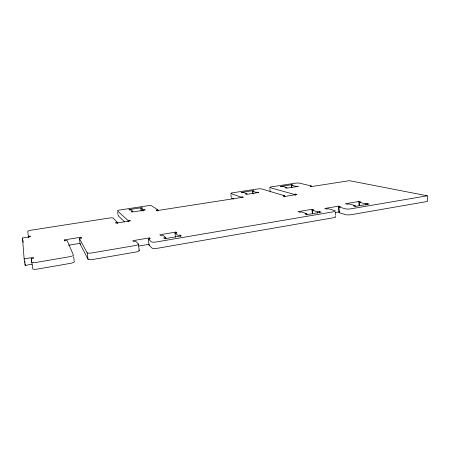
<?xml version="1.0" encoding="UTF-8"?>
<svg xmlns="http://www.w3.org/2000/svg" width="450" height="450" viewBox="0 0 450 450"><rect width="100%" height="100%" fill="white"/><g stroke="black" fill="none" stroke-linecap="round" stroke-linejoin="round"><path stroke-width="0.67" d="M64.839 241.166L64.642 239.861L80.938 237.218L81.36 237.966L79.324 238.297L80.184 244.164L88.043 259.222A4.59 1.057 -8.7 0 0 93.111 259.431L135.737 252.039A4.449 1.029 -7.7 0 0 139.236 250.374L138.42 243.99L135.664 241.166L133.543 241.521L132.756 240.694L149.501 237.887L150.396 238.686L148.303 239.04L149.079 245.256L149.732 245.143M148.303 239.04L151.318 241.796A4.393 0.968 -7.2 0 0 156.544 241.914L333.186 211.832A4.084 0.804 -3.7 0 0 334.794 210.634L328.376 208.732L326.621 209.031L324.754 208.468L338.636 206.139L340.571 206.679L338.839 206.972L339.204 212.692L339.851 212.58M339.204 212.692L345.797 214.661A4.061 0.821 -3.3 0 0 351.354 214.65L427.5 201.448L427.298 195.806L351.006 208.8A4.067 0.787 -3.4 0 1 345.437 208.828L338.839 206.972M28.592 237.713L28.367 236.329L30.336 236.019L30.437 236.722L22.5 237.982L24.137 258.924L25.211 265.421L32.158 264.234M138.814 246.015L149.231 244.237M335.554 212.411L339.48 211.967M175.433 237.206L174.966 233.145L176.979 232.808L175.939 232.065L159.784 234.765L160.729 235.53L162.771 235.192L165.718 237.549L165.881 238.933M312.412 213.975L312.137 210.156L313.903 209.857L312.114 209.295L298.001 211.657L299.711 212.237L301.494 211.939L306.787 213.711L306.889 215.01M359.398 205.768L359.196 202.264L360.877 201.982L358.864 201.482L345.414 203.732L347.361 204.249L349.065 203.963L355.078 205.549L355.151 206.826M24.137 258.924L33.418 257.366L33.559 258.351L31.23 258.739L31.657 262.119A4.821 1.041 -9.7 0 0 36.585 262.344L69.188 256.793A4.686 1.024 -9 0 0 73.401 255.026L67.028 240.3L64.963 240.632L64.642 239.861M165.718 237.549L163.637 237.898L164.632 238.708L181.282 235.89L180.186 235.102L178.132 235.451L174.966 233.145M306.787 213.711L304.976 214.014L306.776 214.622L321.261 212.169L319.387 211.579L317.599 211.882L312.137 210.156M355.078 205.549L353.351 205.841L355.393 206.387L369.174 204.053L367.065 203.524L365.361 203.811L359.196 202.264M68.597 245.222L79.774 243.377M80.184 244.164L80.82 244.058M117.433 223.616L117.253 222.278L115.436 222.564L116.01 223.172L130.545 220.866L129.892 220.281L128.093 220.567L117.523 210.904A3.341 0.551 -7.3 0 1 120.257 209.925L147.589 205.757A3.285 0.54 -6.9 0 1 151.442 205.718L157.804 209.874L157.956 211.123M284.839 197.049L284.738 195.806L283.191 196.048L284.591 196.47L296.944 194.513L295.487 194.102L293.963 194.344L269.994 187.605A3.088 0.478 -5 0 1 271.609 186.834L295.245 183.229A3.066 0.467 -4.7 0 1 299.306 183.122L311.507 186.013L310.078 186.238L311.524 186.581L349.464 180.681L427.298 195.806M140.889 208.361L142.858 209.796L144.501 209.542L145.181 210.026L131.895 212.079L131.282 211.579L132.947 211.32L131.119 209.863L129.482 210.111L128.891 209.632L141.862 207.647L142.509 208.114L140.889 208.361L141.238 211.134M157.804 209.874L156.144 210.133L156.893 210.628L243.304 197.19L242.151 196.779L240.626 197.016L230.996 193.562A3.133 0.501 -5.6 0 1 232.886 192.741L257.439 188.994A3.105 0.484 -5.2 0 1 261.456 188.91L284.738 195.806M291.544 185.271L292.944 185.057L291.639 184.731L280.434 186.446L283.106 186.564L286.982 187.583L285.553 187.808L286.858 188.151L298.294 186.39L295.521 186.266L291.544 185.271L291.746 187.864M252.523 191.25L253.98 191.031L252.833 190.671L241.189 192.448L242.286 192.819L243.754 192.594L247.129 193.725L245.638 193.956L246.78 194.338L258.677 192.504L257.484 192.127L256.011 192.358L252.523 191.25L252.765 193.888M233.781 199.069L231.446 198.18A3.133 0.523 -5.6 0 1 231.57 197.769M124.566 221.856L118.17 215.752A3.336 0.574 -7.4 0 1 118.569 215.319M149.079 245.256L152.106 248.147A4.388 1.012 -7.2 0 0 157.32 248.299L333.574 217.738A4.072 0.838 -3.6 0 0 335.177 216.495M117.253 222.278L113.141 218.064A3.578 0.624 -7.6 0 0 109.125 218.059L31.404 230.147A3.814 0.652 -8.8 0 0 27.737 231.373L28.367 236.329M138.881 249.998L139.236 250.374M79.324 238.297L87.097 252.703L88.043 259.222M73.929 260.516L74.379 261.585A4.674 1.069 -9.2 0 1 70.183 263.407L37.665 269.044A4.809 1.086 -9.8 0 1 32.743 268.785L32.293 265.258M22.5 237.982L22.703 239.226M22.911 240.463L23.214 242.325M31.23 258.739L32.186 264.606M73.648 256.669L74.138 259.948M80.938 237.218L81.129 238.511M117.686 212.119L118.007 214.543M128.093 220.567L128.267 221.895M149.501 237.887L149.67 239.259M142.858 209.796L143.016 211.022M175.939 232.065L176.096 233.404M180.186 235.102L180.343 236.481M230.934 194.546L231.159 196.852M253.013 192.639L253.131 193.95M269.848 188.584L270.039 190.851M24.868 261.281L24.953 262.294M25.082 263.841L25.211 265.421M295.487 194.102L295.582 195.339M291.639 184.731L291.836 187.312M312.114 209.295L312.435 213.727M317.599 211.882L317.689 213.182M319.387 211.579L319.478 212.878M338.636 206.139L338.996 211.821M335.368 212.366L335.559 215.303M358.864 201.482L359.106 205.661M365.361 203.811L365.428 205.082M367.065 203.524L367.132 204.789M270.141 191.931A3.083 0.501 -5 0 1 270.647 191.644M87.097 252.703A4.601 1.012 -8.6 0 0 92.171 252.877L134.904 245.599A4.455 0.984 -7.6 0 0 138.42 243.984"/></g></svg>
